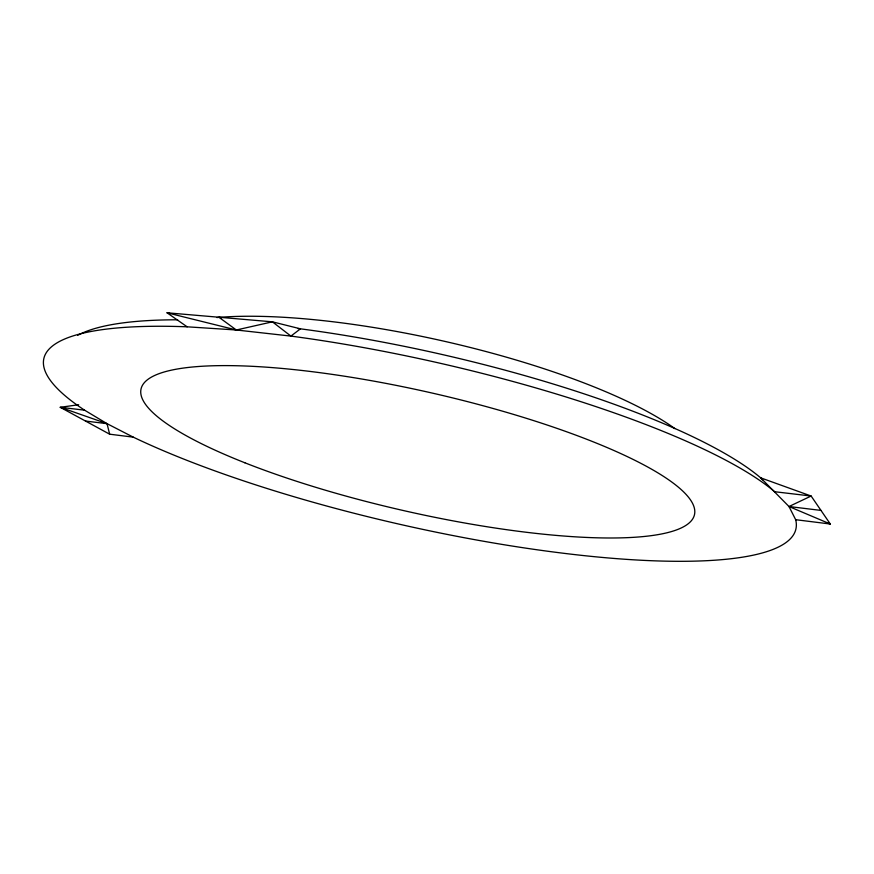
<?xml version="1.0" encoding="UTF-8"?>
<svg xmlns="http://www.w3.org/2000/svg" width="874" height="874" viewBox="0 0 874 874"><rect width="100%" height="100%" fill="white"/><g stroke="black" fill="none" stroke-linecap="round" stroke-linejoin="round"><path stroke-width="1.31" d="M762.543 479.771L760.675 477.838L811.127 496.028L774.67 491.723A385.467 83.03 12.8 0 0 290.922 336.097L236.341 329.99L187.145 326.81L167.054 312.794L272.404 321.829L300.459 328.832A368.752 81.719 12.8 0 1 760.675 477.838L788.993 506.527L811.127 496.028L830.3 524.018L795.668 519.702A385.467 83.03 12.8 0 1 560.081 552.838A385.467 83.03 12.8 0 1 133.23 437.131L109.643 434.192L60.24 407.295L78.693 404.738M169.709 313.362L167.054 312.794L236.341 329.99L272.404 321.829L290.922 336.097L300.459 328.832L297.805 328.537M109.643 434.192L107.043 423.672L84.56 410.168L60.24 407.295L107.043 423.672L133.23 437.131M85.51 421.049L107.043 423.672M795.668 519.702L788.993 506.527L820.981 510.416M221.483 317.754L218.904 317.24L236.341 329.99M827.798 523.056L830.3 524.018L788.993 506.527M84.56 410.168A385.467 83.03 12.8 0 1 187.145 326.81M77.633 335.398A368.752 81.719 12.8 0 1 177.641 319.797M216.861 317.546A281.985 67.462 12.7 0 1 674.947 428.631M244.84 462.772A283.766 60.47 12.8 0 0 691.869 520.096A283.766 60.47 12.8 0 0 317.109 372.313A283.766 60.47 12.8 0 0 244.84 462.772"/></g></svg>
